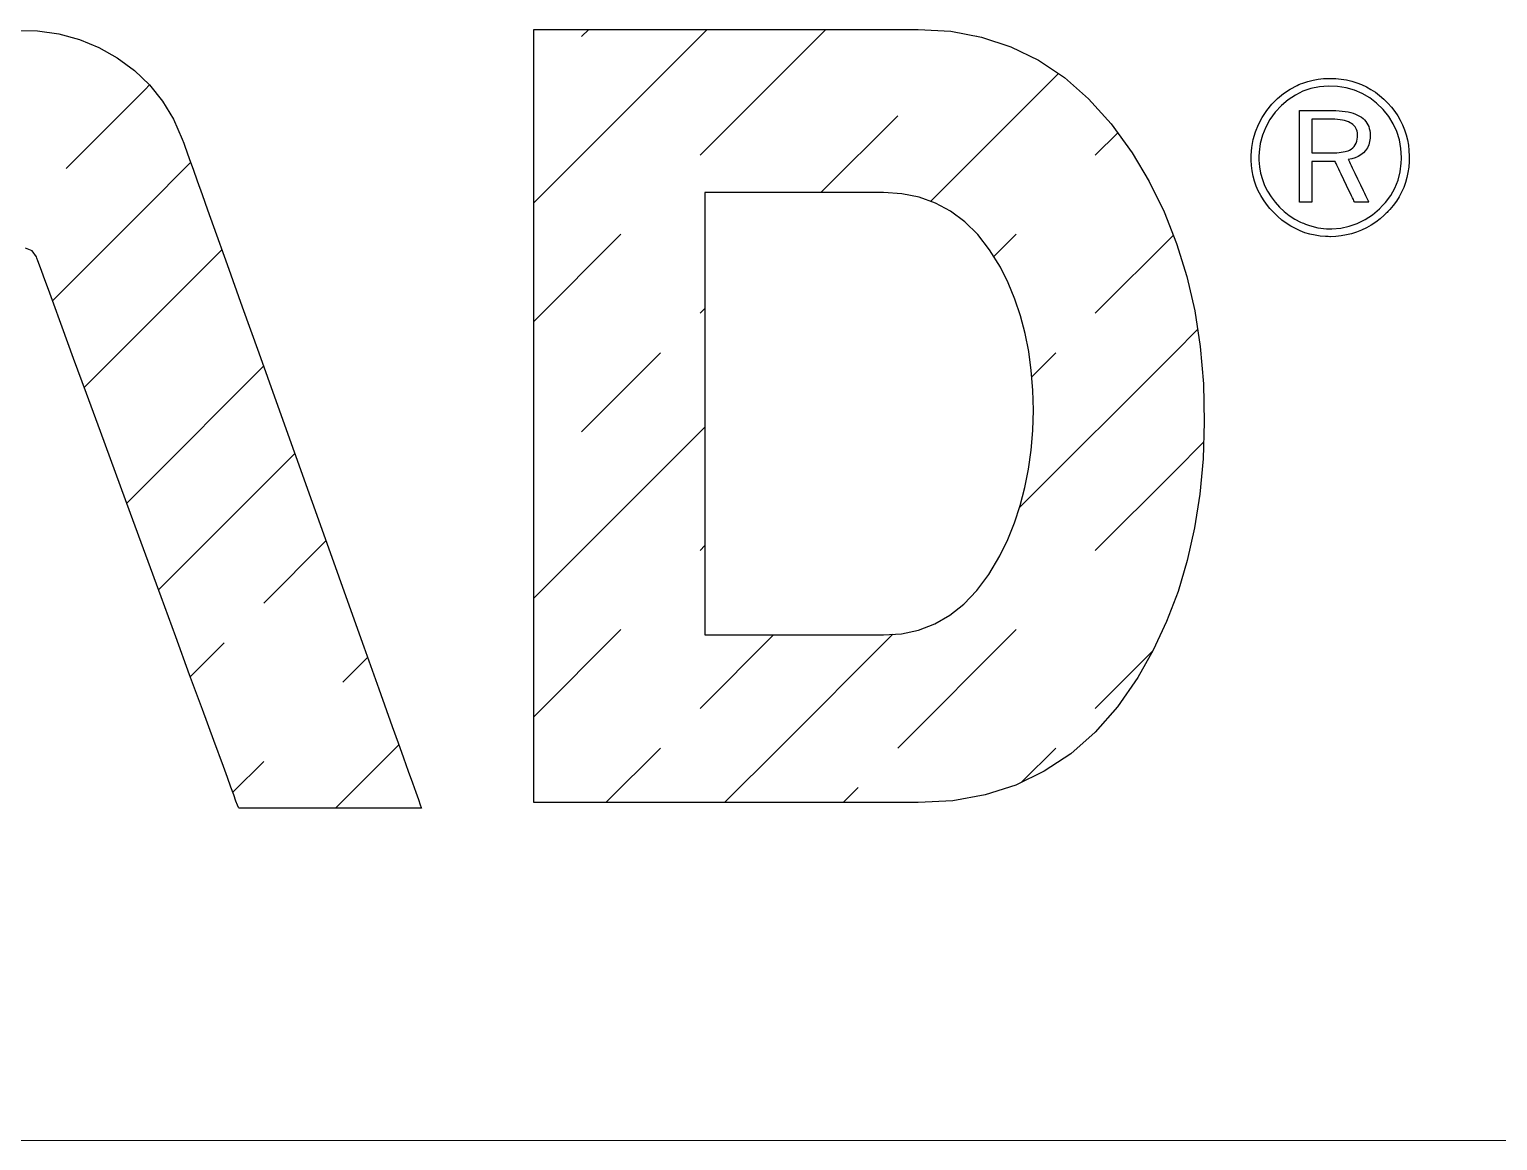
# Model space of a CAD drawing. Header units: millimetres. Extents: x 2232 to 85269, y -3593 to 5869.
# Drawn here: x 18242.7 to 18312.3, y -1776.5 to -1723.8 of the extents above; entities that cross this region are included whole.
import ezdxf

# ---------------------------------------------------------------- set-up
doc = ezdxf.new("R2010")
doc.units = ezdxf.units.MM
doc.layers.add('Standart', color=7, linetype='Continuous')

msp = doc.modelspace()

# ---------------------------------------------------------------- linework, layer by layer
at = {"layer": 'Standart', "color": 159, "linetype": 'Continuous', "lineweight": -3}
for points in [[(18242.011, -1723.843), (18243.071, -1723.866)], [(18243.071, -1723.866), (18244.088, -1724.008)], [(18244.088, -1724.008), (18245.058, -1724.269)], [(18245.058, -1724.269), (18245.981, -1724.648)], [(18266.621, -1723.899), (18266.621, -1723.794)], [(18266.621, -1723.794), (18266.673, -1723.794)], [(18266.621, -1724.206), (18266.621, -1723.899)], [(18266.621, -1724.701), (18266.621, -1724.206)], [(18266.673, -1723.794), (18266.825, -1723.794)], [(18266.825, -1723.794), (18267.071, -1723.794)], [(18267.071, -1723.794), (18267.404, -1723.794)], [(18267.404, -1723.794), (18267.816, -1723.794)], [(18267.816, -1723.794), (18268.302, -1723.794)], [(18268.302, -1723.794), (18269.468, -1723.794)], [(18269.468, -1723.794), (18270.847, -1723.794)], [(18270.847, -1723.794), (18272.387, -1723.794)], [(18272.387, -1723.794), (18275.732, -1723.794)], [(18275.732, -1723.794), (18279.078, -1723.794)], [(18279.078, -1723.794), (18280.617, -1723.794)], [(18280.617, -1723.794), (18281.996, -1723.794)], [(18281.996, -1723.794), (18283.162, -1723.794)], [(18283.162, -1723.794), (18283.648, -1723.794)], [(18283.648, -1723.794), (18284.06, -1723.794)], [(18284.06, -1723.794), (18284.393, -1723.794)], [(18284.393, -1723.794), (18284.639, -1723.794)], [(18284.639, -1723.794), (18284.791, -1723.794)], [(18284.791, -1723.794), (18284.843, -1723.794)], [(18284.843, -1723.794), (18286.388, -1723.885)], [(18286.388, -1723.885), (18287.853, -1724.16)], [(18287.853, -1724.16), (18289.24, -1724.617)], [(18245.981, -1724.648), (18246.857, -1725.147)], [(18266.621, -1725.37), (18266.621, -1724.701)], [(18289.24, -1724.617), (18290.547, -1725.257)], [(18246.857, -1725.147), (18247.671, -1725.746)], [(18266.621, -1726.201), (18266.621, -1725.37)], [(18290.547, -1725.257), (18291.777, -1726.08)], [(18247.671, -1725.746), (18248.386, -1726.429)], [(18248.386, -1726.429), (18249.003, -1727.199)], [(18266.621, -1727.179), (18266.621, -1726.201)], [(18291.777, -1726.08), (18292.927, -1727.087)], [(18302.815, -1726.454), (18302.902, -1726.415)], [(18302.902, -1726.415), (18302.945, -1726.397)], [(18302.945, -1726.397), (18302.974, -1726.385)], [(18302.974, -1726.385), (18303.091, -1726.34)], [(18303.091, -1726.34), (18303.328, -1726.264)], [(18303.328, -1726.264), (18303.571, -1726.203)], [(18303.571, -1726.203), (18303.82, -1726.16)], [(18303.82, -1726.16), (18304.074, -1726.132)], [(18304.074, -1726.132), (18304.333, -1726.121)], [(18304.333, -1726.121), (18304.366, -1726.121)], [(18304.366, -1726.121), (18304.381, -1726.121)], [(18304.381, -1726.121), (18304.647, -1726.129)], [(18304.381, -1726.121), (18304.381, -1726.121)], [(18304.381, -1726.121), (18304.381, -1726.121)], [(18304.381, -1726.121), (18304.381, -1726.121)], [(18304.381, -1726.121), (18304.381, -1726.121)], [(18304.647, -1726.129), (18304.907, -1726.153)], [(18304.907, -1726.153), (18305.16, -1726.194)], [(18305.16, -1726.194), (18305.405, -1726.251)], [(18305.405, -1726.251), (18305.644, -1726.325)], [(18305.644, -1726.325), (18305.876, -1726.414)], [(18305.876, -1726.414), (18306.101, -1726.52)], [(18292.927, -1727.087), (18293.998, -1728.276)], [(18301.616, -1727.343), (18301.88, -1727.074)], [(18301.88, -1727.074), (18302.168, -1726.836)], [(18302.168, -1726.836), (18302.48, -1726.629)], [(18302.733, -1726.911), (18302.395, -1727.134)], [(18302.48, -1726.629), (18302.815, -1726.454)], [(18303.091, -1726.734), (18302.733, -1726.911)], [(18303.471, -1726.606), (18303.091, -1726.734)], [(18303.872, -1726.525), (18303.471, -1726.606)], [(18304.294, -1726.491), (18303.872, -1726.525)], [(18304.727, -1726.506), (18304.294, -1726.491)], [(18305.141, -1726.568), (18304.727, -1726.506)], [(18305.535, -1726.679), (18305.141, -1726.568)], [(18305.907, -1726.838), (18305.535, -1726.679)], [(18306.259, -1727.045), (18305.907, -1726.838)], [(18306.101, -1726.52), (18306.318, -1726.643)], [(18306.59, -1727.3), (18306.259, -1727.045)], [(18306.318, -1726.643), (18306.529, -1726.781)], [(18306.529, -1726.781), (18306.733, -1726.936)], [(18306.733, -1726.936), (18306.93, -1727.107)], [(18306.93, -1727.107), (18307.118, -1727.293)], [(18249.003, -1727.199), (18249.52, -1728.056)], [(18266.621, -1728.292), (18266.621, -1727.179)], [(18301.159, -1727.972), (18301.375, -1727.643)], [(18301.375, -1727.643), (18301.616, -1727.343)], [(18301.781, -1727.727), (18301.529, -1728.07)], [(18302.079, -1727.406), (18301.781, -1727.727)], [(18302.395, -1727.134), (18302.079, -1727.406)], [(18302.927, -1727.649), (18302.931, -1727.646)], [(18302.927, -1727.665), (18302.927, -1727.649)], [(18302.927, -1727.695), (18302.927, -1727.665)], [(18302.927, -1727.737), (18302.927, -1727.695)], [(18302.927, -1727.791), (18302.927, -1727.737)], [(18302.927, -1727.856), (18302.927, -1727.791)], [(18302.931, -1727.646), (18302.954, -1727.646)], [(18302.954, -1727.646), (18302.994, -1727.646)], [(18302.994, -1727.646), (18303.05, -1727.646)], [(18303.05, -1727.646), (18303.119, -1727.646)], [(18303.119, -1727.646), (18303.2, -1727.646)], [(18303.2, -1727.646), (18303.29, -1727.646)], [(18303.29, -1727.646), (18303.492, -1727.646)], [(18303.492, -1727.646), (18303.71, -1727.646)], [(18303.71, -1727.646), (18303.928, -1727.646)], [(18303.928, -1727.646), (18304.13, -1727.646)], [(18304.13, -1727.646), (18304.221, -1727.646)], [(18304.221, -1727.646), (18304.301, -1727.646)], [(18304.301, -1727.646), (18304.371, -1727.646)], [(18304.371, -1727.646), (18304.426, -1727.646)], [(18304.426, -1727.646), (18304.466, -1727.646)], [(18304.466, -1727.646), (18304.489, -1727.646)], [(18304.489, -1727.646), (18304.494, -1727.646)], [(18304.494, -1727.646), (18304.658, -1727.649)], [(18304.494, -1727.646), (18304.494, -1727.646)], [(18304.494, -1727.646), (18304.494, -1727.646)], [(18304.658, -1727.649), (18304.814, -1727.657)], [(18304.814, -1727.657), (18304.962, -1727.67)], [(18304.962, -1727.67), (18305.103, -1727.688)], [(18305.103, -1727.688), (18305.235, -1727.712)], [(18305.235, -1727.712), (18305.36, -1727.741)], [(18305.36, -1727.741), (18305.477, -1727.775)], [(18305.477, -1727.775), (18305.586, -1727.814)], [(18305.586, -1727.814), (18305.687, -1727.859)], [(18306.899, -1727.602), (18306.59, -1727.3)], [(18307.164, -1727.929), (18306.899, -1727.602)], [(18307.118, -1727.293), (18307.29, -1727.487)], [(18307.29, -1727.487), (18307.447, -1727.687)], [(18307.447, -1727.687), (18307.587, -1727.894)], [(18249.52, -1728.056), (18249.939, -1728.999)], [(18266.621, -1729.526), (18266.621, -1728.292)], [(18293.998, -1728.276), (18294.991, -1729.648)], [(18300.837, -1728.662), (18300.979, -1728.312)], [(18300.979, -1728.312), (18301.159, -1727.972)], [(18301.326, -1728.431), (18301.173, -1728.809)], [(18301.529, -1728.07), (18301.326, -1728.431)], [(18302.927, -1727.931), (18302.927, -1727.856)], [(18302.927, -1728.017), (18302.927, -1727.931)], [(18302.927, -1728.111), (18302.927, -1728.017)], [(18302.927, -1728.325), (18302.927, -1728.111)], [(18302.927, -1728.568), (18302.927, -1728.325)], [(18303.53, -1728.047), (18303.518, -1728.047)], [(18303.518, -1728.047), (18303.518, -1728.048)], [(18303.518, -1728.048), (18303.518, -1728.054)], [(18303.518, -1728.054), (18303.518, -1728.067)], [(18303.518, -1728.067), (18303.518, -1728.087)], [(18303.518, -1728.087), (18303.518, -1728.112)], [(18303.518, -1728.112), (18303.518, -1728.143)], [(18303.518, -1728.143), (18303.518, -1728.178)], [(18303.518, -1728.178), (18303.518, -1728.219)], [(18303.518, -1728.219), (18303.518, -1728.312)], [(18303.518, -1728.312), (18303.518, -1728.42)], [(18303.518, -1728.42), (18303.518, -1728.538)], [(18303.555, -1728.047), (18303.53, -1728.047)], [(18303.591, -1728.047), (18303.555, -1728.047)], [(18303.638, -1728.047), (18303.591, -1728.047)], [(18303.692, -1728.047), (18303.638, -1728.047)], [(18303.754, -1728.047), (18303.692, -1728.047)], [(18303.889, -1728.047), (18303.754, -1728.047)], [(18304.03, -1728.047), (18303.889, -1728.047)], [(18304.163, -1728.047), (18304.03, -1728.047)], [(18304.222, -1728.047), (18304.163, -1728.047)], [(18304.275, -1728.047), (18304.222, -1728.047)], [(18304.319, -1728.047), (18304.275, -1728.047)], [(18304.352, -1728.047), (18304.319, -1728.047)], [(18304.373, -1728.047), (18304.352, -1728.047)], [(18304.381, -1728.047), (18304.373, -1728.047)], [(18304.384, -1728.047), (18304.381, -1728.047)], [(18304.381, -1728.047), (18304.381, -1728.047)], [(18304.381, -1728.047), (18304.381, -1728.047)], [(18304.381, -1728.047), (18304.381, -1728.047)], [(18304.393, -1728.047), (18304.384, -1728.047)], [(18304.411, -1728.047), (18304.393, -1728.047)], [(18304.481, -1728.048), (18304.411, -1728.047)], [(18304.614, -1728.054), (18304.481, -1728.048)], [(18304.739, -1728.064), (18304.614, -1728.054)], [(18304.857, -1728.079), (18304.739, -1728.064)], [(18304.966, -1728.098), (18304.857, -1728.079)], [(18305.068, -1728.123), (18304.966, -1728.098)], [(18305.163, -1728.151), (18305.068, -1728.123)], [(18305.249, -1728.185), (18305.163, -1728.151)], [(18305.328, -1728.223), (18305.249, -1728.185)], [(18305.398, -1728.266), (18305.328, -1728.223)], [(18305.461, -1728.313), (18305.398, -1728.266)], [(18305.517, -1728.365), (18305.461, -1728.313)], [(18305.564, -1728.422), (18305.517, -1728.365)], [(18305.604, -1728.483), (18305.564, -1728.422)], [(18305.635, -1728.549), (18305.604, -1728.483)], [(18305.687, -1727.859), (18305.78, -1727.909)], [(18305.78, -1727.909), (18305.866, -1727.964)], [(18305.866, -1727.964), (18305.943, -1728.025)], [(18305.943, -1728.025), (18306.013, -1728.09)], [(18306.013, -1728.09), (18306.074, -1728.161)], [(18306.074, -1728.161), (18306.128, -1728.238)], [(18306.128, -1728.238), (18306.174, -1728.319)], [(18306.174, -1728.319), (18306.212, -1728.406)], [(18306.212, -1728.406), (18306.242, -1728.498)], [(18306.242, -1728.498), (18306.265, -1728.595)], [(18307.38, -1728.276), (18307.164, -1727.929)], [(18307.549, -1728.645), (18307.38, -1728.276)], [(18307.587, -1727.894), (18307.712, -1728.108)], [(18307.712, -1728.108), (18307.82, -1728.329)], [(18307.82, -1728.329), (18307.912, -1728.557)], [(18249.939, -1728.999), (18250.007, -1729.188)], [(18250.007, -1729.188), (18250.061, -1729.337)], [(18300.666, -1729.391), (18300.733, -1729.022)], [(18300.733, -1729.022), (18300.837, -1728.662)], [(18301.069, -1729.205), (18301.015, -1729.619)], [(18301.173, -1728.809), (18301.069, -1729.205)], [(18302.927, -1728.833), (18302.927, -1728.568)], [(18302.927, -1729.117), (18302.927, -1728.833)], [(18302.927, -1729.414), (18302.927, -1729.117)], [(18303.518, -1728.538), (18303.518, -1728.664)], [(18303.518, -1728.664), (18303.518, -1728.926)], [(18303.518, -1728.926), (18303.518, -1729.056)], [(18303.518, -1729.056), (18303.518, -1729.181)], [(18303.518, -1729.181), (18303.518, -1729.298)], [(18305.574, -1729.277), (18305.616, -1729.196)], [(18305.616, -1729.196), (18305.648, -1729.106)], [(18305.659, -1728.62), (18305.635, -1728.549)], [(18305.648, -1729.106), (18305.67, -1729.009)], [(18305.675, -1728.695), (18305.659, -1728.62)], [(18305.67, -1729.009), (18305.683, -1728.903)], [(18305.684, -1728.775), (18305.675, -1728.695)], [(18305.683, -1728.903), (18305.685, -1728.847)], [(18305.685, -1728.816), (18305.684, -1728.775)], [(18305.685, -1728.847), (18305.685, -1728.816)], [(18306.258, -1729.119), (18306.214, -1729.269)], [(18306.282, -1728.957), (18306.258, -1729.119)], [(18306.265, -1728.595), (18306.279, -1728.698)], [(18306.279, -1728.698), (18306.286, -1728.806)], [(18306.286, -1728.872), (18306.282, -1728.957)], [(18306.286, -1728.806), (18306.286, -1728.833)], [(18306.286, -1728.833), (18306.286, -1728.85)], [(18306.286, -1728.85), (18306.286, -1728.872)], [(18307.669, -1729.034), (18307.549, -1728.645)], [(18307.741, -1729.444), (18307.669, -1729.034)], [(18307.912, -1728.557), (18307.989, -1728.792)], [(18307.989, -1728.792), (18308.049, -1729.034)], [(18308.049, -1729.034), (18308.094, -1729.283)], [(18250.061, -1729.337), (18250.154, -1729.598)], [(18250.154, -1729.598), (18250.285, -1729.964)], [(18266.621, -1730.867), (18266.621, -1729.526)], [(18294.991, -1729.648), (18295.806, -1731.017)], [(18300.636, -1729.867), (18300.637, -1729.77)], [(18300.638, -1729.996), (18300.636, -1729.867)], [(18300.637, -1729.77), (18300.666, -1729.391)], [(18301.015, -1729.619), (18301.006, -1729.832)], [(18301.006, -1729.832), (18301.006, -1729.923)], [(18302.927, -1730.022), (18302.927, -1729.414)], [(18303.518, -1729.298), (18303.518, -1729.403)], [(18303.518, -1729.403), (18303.518, -1729.494)], [(18303.518, -1729.494), (18303.518, -1729.533)], [(18303.518, -1729.533), (18303.518, -1729.568)], [(18303.518, -1729.568), (18303.518, -1729.597)], [(18303.518, -1729.597), (18303.518, -1729.621)], [(18303.518, -1729.621), (18303.518, -1729.638)], [(18303.518, -1729.638), (18303.518, -1729.65)], [(18303.518, -1729.65), (18303.518, -1729.654)], [(18303.518, -1729.654), (18303.519, -1729.654)], [(18303.519, -1729.654), (18303.533, -1729.654)], [(18303.533, -1729.654), (18303.559, -1729.654)], [(18303.559, -1729.654), (18303.597, -1729.654)], [(18303.597, -1729.654), (18303.645, -1729.654)], [(18303.645, -1729.654), (18303.701, -1729.654)], [(18303.701, -1729.654), (18303.763, -1729.654)], [(18303.763, -1729.654), (18303.829, -1729.654)], [(18303.829, -1729.654), (18304.108, -1729.654)], [(18304.108, -1729.654), (18304.172, -1729.654)], [(18304.172, -1729.654), (18304.23, -1729.654)], [(18304.23, -1729.654), (18304.282, -1729.654)], [(18304.282, -1729.654), (18304.324, -1729.654)], [(18304.324, -1729.654), (18304.356, -1729.654)], [(18304.356, -1729.654), (18304.375, -1729.654)], [(18304.375, -1729.654), (18304.38, -1729.654)], [(18304.38, -1729.654), (18304.381, -1729.654)], [(18304.381, -1729.654), (18304.382, -1729.654)], [(18304.382, -1729.654), (18304.39, -1729.654)], [(18304.39, -1729.654), (18304.457, -1729.654)], [(18304.457, -1729.654), (18304.584, -1729.651)], [(18304.584, -1729.651), (18304.702, -1729.645)], [(18304.702, -1729.645), (18304.812, -1729.636)], [(18304.812, -1729.636), (18304.913, -1729.625)], [(18304.913, -1729.625), (18305.006, -1729.61)], [(18305.006, -1729.61), (18305.091, -1729.593)], [(18305.091, -1729.593), (18305.167, -1729.573)], [(18305.167, -1729.573), (18305.234, -1729.551)], [(18305.234, -1729.551), (18305.265, -1729.538)], [(18305.265, -1729.538), (18305.307, -1729.518)], [(18305.307, -1729.518), (18305.389, -1729.47)], [(18305.389, -1729.47), (18305.461, -1729.414)], [(18305.571, -1729.894), (18305.414, -1729.942)], [(18305.461, -1729.414), (18305.523, -1729.349)], [(18305.523, -1729.349), (18305.574, -1729.277)], [(18305.715, -1729.829), (18305.571, -1729.894)], [(18305.845, -1729.748), (18305.715, -1729.829)], [(18305.963, -1729.65), (18305.845, -1729.748)], [(18306.066, -1729.535), (18305.963, -1729.65)], [(18306.15, -1729.408), (18306.066, -1729.535)], [(18306.214, -1729.269), (18306.15, -1729.408)], [(18307.766, -1729.875), (18307.741, -1729.444)], [(18307.765, -1729.919), (18307.766, -1729.892)], [(18307.766, -1729.892), (18307.766, -1729.875)], [(18307.766, -1729.875), (18307.766, -1729.875)], [(18307.766, -1729.875), (18307.766, -1729.875)], [(18307.766, -1729.875), (18307.766, -1729.875)], [(18307.766, -1729.875), (18307.766, -1729.875)], [(18308.094, -1729.283), (18308.122, -1729.539)], [(18308.122, -1729.539), (18308.135, -1729.802)], [(18308.135, -1729.802), (18308.131, -1730.069)], [(18250.285, -1729.964), (18250.451, -1730.429)], [(18250.451, -1730.429), (18250.65, -1730.987)], [(18300.653, -1730.256), (18300.638, -1729.996)], [(18300.685, -1730.51), (18300.653, -1730.256)], [(18300.733, -1730.756), (18300.685, -1730.51)], [(18301.006, -1729.923), (18301.008, -1730.002)], [(18301.008, -1730.002), (18301.033, -1730.312)], [(18301.033, -1730.312), (18301.087, -1730.615)], [(18302.927, -1730.324), (18302.927, -1730.022)], [(18302.927, -1730.617), (18302.927, -1730.324)], [(18303.519, -1730.055), (18303.518, -1730.061)], [(18303.518, -1730.061), (18303.518, -1730.089)], [(18303.518, -1730.089), (18303.518, -1730.138)], [(18303.518, -1730.138), (18303.518, -1730.207)], [(18303.518, -1730.207), (18303.518, -1730.293)], [(18303.518, -1730.293), (18303.518, -1730.392)], [(18303.518, -1730.392), (18303.518, -1730.504)], [(18303.518, -1730.504), (18303.518, -1730.754)], [(18303.53, -1730.055), (18303.519, -1730.055)], [(18303.554, -1730.055), (18303.53, -1730.055)], [(18303.59, -1730.055), (18303.554, -1730.055)], [(18303.689, -1730.055), (18303.59, -1730.055)], [(18303.817, -1730.055), (18303.689, -1730.055)], [(18303.963, -1730.055), (18303.817, -1730.055)], [(18304.266, -1730.055), (18303.963, -1730.055)], [(18304.401, -1730.055), (18304.266, -1730.055)], [(18304.511, -1730.055), (18304.401, -1730.055)], [(18304.553, -1730.055), (18304.511, -1730.055)], [(18304.585, -1730.055), (18304.553, -1730.055)], [(18304.605, -1730.055), (18304.585, -1730.055)], [(18304.612, -1730.055), (18304.605, -1730.055)], [(18304.618, -1730.068), (18304.612, -1730.055)], [(18304.635, -1730.103), (18304.618, -1730.068)], [(18304.662, -1730.159), (18304.635, -1730.103)], [(18304.698, -1730.234), (18304.662, -1730.159)], [(18304.742, -1730.324), (18304.698, -1730.234)], [(18304.792, -1730.429), (18304.742, -1730.324)], [(18304.848, -1730.544), (18304.792, -1730.429)], [(18304.908, -1730.668), (18304.848, -1730.544)], [(18305.414, -1729.942), (18305.243, -1729.973)], [(18305.243, -1729.973), (18305.25, -1729.986)], [(18305.25, -1729.986), (18305.268, -1730.023)], [(18305.268, -1730.023), (18305.296, -1730.081)], [(18305.296, -1730.081), (18305.334, -1730.159)], [(18305.334, -1730.159), (18305.379, -1730.253)], [(18305.379, -1730.253), (18305.432, -1730.362)], [(18305.432, -1730.362), (18305.49, -1730.482)], [(18305.49, -1730.482), (18305.552, -1730.612)], [(18305.552, -1730.612), (18305.686, -1730.888)], [(18307.604, -1730.948), (18307.704, -1730.553)], [(18307.704, -1730.553), (18307.757, -1730.136)], [(18307.757, -1730.136), (18307.765, -1729.919)], [(18308.076, -1730.583), (18308.024, -1730.828)], [(18308.112, -1730.33), (18308.076, -1730.583)], [(18308.131, -1730.069), (18308.112, -1730.33)], [(18250.65, -1730.987), (18250.88, -1731.63)], [(18266.621, -1732.302), (18266.621, -1730.867)], [(18295.806, -1731.017), (18296.511, -1732.451)], [(18300.798, -1730.996), (18300.733, -1730.756)], [(18300.879, -1731.229), (18300.798, -1730.996)], [(18300.976, -1731.456), (18300.879, -1731.229)], [(18301.087, -1730.615), (18301.168, -1730.909)], [(18301.168, -1730.909), (18301.278, -1731.196)], [(18301.278, -1731.196), (18301.415, -1731.474)], [(18302.927, -1730.895), (18302.927, -1730.617)], [(18302.927, -1731.154), (18302.927, -1730.895)], [(18302.927, -1731.387), (18302.927, -1731.154)], [(18303.518, -1730.754), (18303.518, -1731.023)], [(18303.518, -1731.023), (18303.518, -1731.293)], [(18303.518, -1731.293), (18303.518, -1731.543)], [(18305.166, -1731.204), (18304.908, -1730.668)], [(18305.291, -1731.463), (18305.166, -1731.204)], [(18305.686, -1730.888), (18305.822, -1731.171)], [(18305.822, -1731.171), (18305.953, -1731.44)], [(18307.455, -1731.321), (18307.604, -1730.948)], [(18307.873, -1731.297), (18307.773, -1731.521)], [(18307.956, -1731.066), (18307.873, -1731.297)], [(18308.024, -1730.828), (18307.956, -1731.066)], [(18250.88, -1731.63), (18251.139, -1732.354)], [(18274.75, -1731.539), (18274.726, -1731.539)], [(18274.726, -1731.539), (18274.726, -1731.599)], [(18274.726, -1731.599), (18274.726, -1731.775)], [(18274.726, -1731.775), (18274.726, -1732.058)], [(18274.821, -1731.539), (18274.75, -1731.539)], [(18275.09, -1731.539), (18274.821, -1731.539)], [(18275.507, -1731.539), (18275.09, -1731.539)], [(18276.049, -1731.539), (18275.507, -1731.539)], [(18276.69, -1731.539), (18276.049, -1731.539)], [(18277.405, -1731.539), (18276.69, -1731.539)], [(18278.959, -1731.539), (18277.405, -1731.539)], [(18280.514, -1731.539), (18278.959, -1731.539)], [(18281.229, -1731.539), (18280.514, -1731.539)], [(18281.87, -1731.539), (18281.229, -1731.539)], [(18282.411, -1731.539), (18281.87, -1731.539)], [(18282.829, -1731.539), (18282.411, -1731.539)], [(18283.097, -1731.539), (18282.829, -1731.539)], [(18283.168, -1731.539), (18283.097, -1731.539)], [(18283.193, -1731.539), (18283.168, -1731.539)], [(18284.067, -1731.595), (18283.193, -1731.539)], [(18284.891, -1731.761), (18284.067, -1731.595)], [(18285.662, -1732.038), (18284.891, -1731.761)], [(18301.089, -1731.675), (18300.976, -1731.456)], [(18301.219, -1731.888), (18301.089, -1731.675)], [(18301.365, -1732.094), (18301.219, -1731.888)], [(18301.415, -1731.474), (18301.581, -1731.745)], [(18301.581, -1731.745), (18301.77, -1731.999)], [(18301.77, -1731.999), (18301.976, -1732.231)], [(18302.927, -1731.591), (18302.927, -1731.387)], [(18302.927, -1731.679), (18302.927, -1731.591)], [(18302.927, -1731.758), (18302.927, -1731.679)], [(18302.927, -1731.827), (18302.927, -1731.758)], [(18302.927, -1731.884), (18302.927, -1731.827)], [(18302.927, -1731.93), (18302.927, -1731.884)], [(18302.927, -1731.964), (18302.927, -1731.93)], [(18302.927, -1731.985), (18302.927, -1731.964)], [(18302.927, -1731.992), (18302.927, -1731.985)], [(18302.941, -1731.992), (18302.927, -1731.992)], [(18302.981, -1731.992), (18302.941, -1731.992)], [(18303.041, -1731.992), (18302.981, -1731.992)], [(18303.114, -1731.992), (18303.041, -1731.992)], [(18303.277, -1731.992), (18303.114, -1731.992)], [(18303.356, -1731.992), (18303.277, -1731.992)], [(18303.425, -1731.992), (18303.356, -1731.992)], [(18303.479, -1731.992), (18303.425, -1731.992)], [(18303.511, -1731.992), (18303.479, -1731.992)], [(18303.518, -1731.986), (18303.511, -1731.992)], [(18303.518, -1731.543), (18303.518, -1731.654)], [(18303.518, -1731.654), (18303.518, -1731.754)], [(18303.518, -1731.754), (18303.518, -1731.84)], [(18303.518, -1731.84), (18303.518, -1731.908)], [(18303.518, -1731.908), (18303.518, -1731.958)], [(18303.518, -1731.958), (18303.518, -1731.986)], [(18305.348, -1731.581), (18305.291, -1731.463)], [(18305.4, -1731.689), (18305.348, -1731.581)], [(18305.446, -1731.784), (18305.4, -1731.689)], [(18305.485, -1731.865), (18305.446, -1731.784)], [(18305.515, -1731.927), (18305.485, -1731.865)], [(18305.536, -1731.97), (18305.515, -1731.927)], [(18305.546, -1731.99), (18305.536, -1731.97)], [(18305.548, -1731.992), (18305.546, -1731.99)], [(18305.575, -1731.992), (18305.548, -1731.992)], [(18305.629, -1731.992), (18305.575, -1731.992)], [(18305.702, -1731.992), (18305.629, -1731.992)], [(18305.883, -1731.992), (18305.702, -1731.992)], [(18306.063, -1731.992), (18305.883, -1731.992)], [(18305.953, -1731.44), (18306.012, -1731.564)], [(18306.012, -1731.564), (18306.067, -1731.676)], [(18306.137, -1731.992), (18306.063, -1731.992)], [(18306.067, -1731.676), (18306.115, -1731.776)], [(18306.115, -1731.776), (18306.155, -1731.859)], [(18306.19, -1731.992), (18306.137, -1731.992)], [(18306.155, -1731.859), (18306.187, -1731.925)], [(18306.187, -1731.925), (18306.208, -1731.969)], [(18306.217, -1731.992), (18306.19, -1731.992)], [(18306.208, -1731.969), (18306.219, -1731.99)], [(18306.219, -1731.99), (18306.217, -1731.992)], [(18306.874, -1732.157), (18307.014, -1732.001)], [(18307.014, -1732.001), (18307.259, -1731.672)], [(18307.259, -1731.672), (18307.455, -1731.321)], [(18307.525, -1731.945), (18307.378, -1732.147)], [(18307.657, -1731.737), (18307.525, -1731.945)], [(18307.773, -1731.521), (18307.657, -1731.737)], [(18251.139, -1732.354), (18251.424, -1733.152)], [(18266.621, -1735.401), (18266.621, -1732.302)], [(18274.726, -1732.058), (18274.726, -1732.441)], [(18274.726, -1732.441), (18274.726, -1732.916)], [(18286.382, -1732.425), (18285.662, -1732.038)], [(18287.051, -1732.923), (18286.382, -1732.425)], [(18296.511, -1732.451), (18297.104, -1733.952)], [(18301.527, -1732.294), (18301.365, -1732.094)], [(18301.706, -1732.486), (18301.527, -1732.294)], [(18301.899, -1732.671), (18301.706, -1732.486)], [(18302.099, -1732.84), (18301.899, -1732.671)], [(18301.976, -1732.231), (18302.2, -1732.44)], [(18302.2, -1732.44), (18302.442, -1732.628)], [(18302.442, -1732.628), (18302.702, -1732.793)], [(18306.039, -1732.822), (18306.388, -1732.591)], [(18306.388, -1732.591), (18306.72, -1732.311)], [(18306.72, -1732.311), (18306.874, -1732.157)], [(18306.947, -1732.609), (18306.75, -1732.78)], [(18307.043, -1732.519), (18306.947, -1732.609)], [(18307.081, -1732.481), (18307.043, -1732.519)], [(18307.126, -1732.435), (18307.081, -1732.481)], [(18307.214, -1732.34), (18307.126, -1732.435)], [(18307.378, -1732.147), (18307.214, -1732.34)], [(18251.424, -1733.152), (18252.065, -1734.945)], [(18274.726, -1732.916), (18274.726, -1733.476)], [(18287.668, -1733.532), (18287.051, -1732.923)], [(18302.305, -1732.993), (18302.099, -1732.84)], [(18302.516, -1733.129), (18302.305, -1732.993)], [(18302.734, -1733.249), (18302.516, -1733.129)], [(18302.702, -1732.793), (18302.98, -1732.937)], [(18302.958, -1733.353), (18302.734, -1733.249)], [(18303.188, -1733.44), (18302.958, -1733.353)], [(18302.98, -1732.937), (18303.053, -1732.969)], [(18303.053, -1732.969), (18303.116, -1732.996)], [(18303.116, -1732.996), (18303.213, -1733.036)], [(18303.213, -1733.036), (18303.41, -1733.105)], [(18303.41, -1733.105), (18303.808, -1733.204)], [(18303.808, -1733.204), (18304.215, -1733.251)], [(18304.215, -1733.251), (18304.318, -1733.254)], [(18304.318, -1733.254), (18304.37, -1733.255)], [(18304.37, -1733.255), (18304.413, -1733.255)], [(18304.413, -1733.255), (18304.467, -1733.254)], [(18304.467, -1733.254), (18304.886, -1733.22)], [(18304.886, -1733.22), (18305.288, -1733.136)], [(18305.288, -1733.136), (18305.672, -1733.003)], [(18305.878, -1733.315), (18305.642, -1733.41)], [(18305.672, -1733.003), (18306.039, -1732.822)], [(18306.108, -1733.203), (18305.878, -1733.315)], [(18306.33, -1733.076), (18306.108, -1733.203)], [(18306.544, -1732.935), (18306.33, -1733.076)], [(18306.75, -1732.78), (18306.544, -1732.935)], [(18274.726, -1733.476), (18274.726, -1734.112)], [(18288.233, -1734.252), (18287.668, -1733.532)], [(18297.104, -1733.952), (18297.588, -1735.518)], [(18303.424, -1733.511), (18303.188, -1733.44)], [(18303.666, -1733.565), (18303.424, -1733.511)], [(18303.914, -1733.603), (18303.666, -1733.565)], [(18304.168, -1733.625), (18303.914, -1733.603)], [(18304.297, -1733.629), (18304.168, -1733.625)], [(18304.363, -1733.63), (18304.297, -1733.629)], [(18304.404, -1733.63), (18304.363, -1733.63)], [(18304.659, -1733.62), (18304.404, -1733.63)], [(18304.911, -1733.593), (18304.659, -1733.62)], [(18305.158, -1733.549), (18304.911, -1733.593)], [(18305.402, -1733.488), (18305.158, -1733.549)], [(18305.642, -1733.41), (18305.402, -1733.488)], [(18242.823, -1734.308), (18242.498, -1734.176)], [(18243.02, -1734.588), (18242.823, -1734.308)], [(18243.04, -1734.645), (18243.02, -1734.588)], [(18243.086, -1734.769), (18243.04, -1734.645)], [(18243.165, -1734.985), (18243.086, -1734.769)], [(18274.726, -1734.112), (18274.726, -1734.818)], [(18288.747, -1735.082), (18288.233, -1734.252)], [(18243.276, -1735.288), (18243.165, -1734.985)], [(18243.417, -1735.672), (18243.276, -1735.288)], [(18252.065, -1734.945), (18252.785, -1736.959)], [(18266.621, -1738.715), (18266.621, -1735.401)], [(18274.726, -1734.818), (18274.726, -1735.585)], [(18289.112, -1735.818), (18288.747, -1735.082)], [(18243.586, -1736.133), (18243.417, -1735.672)], [(18243.781, -1736.665), (18243.586, -1736.133)], [(18274.726, -1735.585), (18274.726, -1736.406)], [(18289.429, -1736.587), (18289.112, -1735.818)], [(18297.588, -1735.518), (18297.96, -1737.149)], [(18244.242, -1737.924), (18243.781, -1736.665)], [(18274.726, -1736.406), (18274.726, -1738.179)], [(18289.698, -1737.387), (18289.429, -1736.587)], [(18252.785, -1736.959), (18253.566, -1739.145)], [(18289.917, -1738.219), (18289.698, -1737.387)], [(18297.96, -1737.149), (18298.222, -1738.846)], [(18244.786, -1739.406), (18244.242, -1737.924)], [(18274.726, -1738.179), (18274.726, -1740.074)], [(18290.088, -1739.083), (18289.917, -1738.219)], [(18266.621, -1742.137), (18266.621, -1738.715)], [(18298.222, -1738.846), (18298.373, -1740.609)], [(18245.397, -1741.072), (18244.786, -1739.406)], [(18253.566, -1739.145), (18254.391, -1741.453)], [(18290.21, -1739.979), (18290.088, -1739.083)], [(18274.726, -1740.074), (18274.726, -1742.032)], [(18290.283, -1740.907), (18290.21, -1739.979)], [(18290.307, -1741.867), (18290.283, -1740.907)], [(18298.373, -1740.609), (18298.413, -1742.437)], [(18246.06, -1742.88), (18245.397, -1741.072)], [(18254.391, -1741.453), (18255.242, -1743.834)], [(18266.621, -1745.558), (18266.621, -1742.137)], [(18274.726, -1742.032), (18274.726, -1743.989)], [(18290.282, -1742.822), (18290.307, -1741.867)], [(18290.307, -1741.867), (18290.307, -1741.867)], [(18298.413, -1742.437), (18298.357, -1744.17)], [(18247.482, -1746.758), (18246.06, -1742.88)], [(18290.208, -1743.751), (18290.282, -1742.822)], [(18255.242, -1743.834), (18256.951, -1748.614)], [(18290.083, -1744.654), (18290.208, -1743.751)], [(18274.726, -1743.989), (18274.726, -1745.884)], [(18298.357, -1744.17), (18298.205, -1745.839)], [(18289.909, -1745.53), (18290.083, -1744.654)], [(18266.621, -1748.872), (18266.621, -1745.558)], [(18274.726, -1745.884), (18274.726, -1747.657)], [(18289.686, -1746.38), (18289.909, -1745.53)], [(18298.205, -1745.839), (18297.956, -1747.446)], [(18289.412, -1747.204), (18289.686, -1746.38)], [(18248.931, -1750.711), (18247.482, -1746.758)], [(18289.089, -1748.001), (18289.412, -1747.204)], [(18274.726, -1747.657), (18274.726, -1748.478)], [(18288.716, -1748.772), (18289.089, -1748.001)], [(18297.956, -1747.446), (18297.61, -1748.99)], [(18256.951, -1748.614), (18257.773, -1750.915)], [(18274.726, -1748.478), (18274.726, -1749.245)], [(18266.621, -1751.971), (18266.621, -1748.872)], [(18274.726, -1749.245), (18274.726, -1749.951)], [(18288.196, -1749.651), (18288.716, -1748.772)], [(18297.61, -1748.99), (18297.168, -1750.47)], [(18274.726, -1749.951), (18274.726, -1750.588)], [(18287.628, -1750.414), (18288.196, -1749.651)], [(18249.629, -1752.614), (18248.931, -1750.711)], [(18274.726, -1750.588), (18274.726, -1751.147)], [(18287.01, -1751.059), (18287.628, -1750.414)], [(18297.168, -1750.47), (18296.629, -1751.888)], [(18257.773, -1750.915), (18258.55, -1753.089)], [(18274.726, -1751.147), (18274.726, -1751.623)], [(18286.344, -1751.586), (18287.01, -1751.059)], [(18266.621, -1753.406), (18266.621, -1751.971)], [(18274.726, -1751.623), (18274.726, -1752.005)], [(18274.726, -1752.005), (18274.726, -1752.289)], [(18284.866, -1752.29), (18285.63, -1751.997)], [(18285.63, -1751.997), (18286.344, -1751.586)], [(18296.629, -1751.888), (18295.993, -1753.243)], [(18250.288, -1754.412), (18249.629, -1752.614)], [(18274.726, -1752.289), (18274.726, -1752.464)], [(18274.726, -1752.464), (18274.726, -1752.524)], [(18274.726, -1752.524), (18274.75, -1752.524)], [(18274.75, -1752.524), (18274.821, -1752.524)], [(18274.821, -1752.524), (18275.09, -1752.524)], [(18275.09, -1752.524), (18275.507, -1752.524)], [(18275.507, -1752.524), (18276.049, -1752.524)], [(18276.049, -1752.524), (18276.69, -1752.524)], [(18276.69, -1752.524), (18277.405, -1752.524)], [(18277.405, -1752.524), (18278.959, -1752.524)], [(18278.959, -1752.524), (18280.514, -1752.524)], [(18280.514, -1752.524), (18281.229, -1752.524)], [(18281.229, -1752.524), (18281.87, -1752.524)], [(18281.87, -1752.524), (18282.411, -1752.524)], [(18282.411, -1752.524), (18282.829, -1752.524)], [(18282.829, -1752.524), (18283.097, -1752.524)], [(18283.097, -1752.524), (18283.168, -1752.524)], [(18283.168, -1752.524), (18283.193, -1752.524)], [(18283.193, -1752.524), (18284.054, -1752.466)], [(18284.054, -1752.466), (18284.866, -1752.29)], [(18258.55, -1753.089), (18259.265, -1755.088)], [(18266.621, -1754.748), (18266.621, -1753.406)], [(18295.993, -1753.243), (18295.261, -1754.536)], [(18250.894, -1756.065), (18250.288, -1754.412)], [(18266.621, -1755.981), (18266.621, -1754.748)], [(18295.261, -1754.536), (18294.297, -1755.929)], [(18259.265, -1755.088), (18259.899, -1756.862)], [(18251.432, -1757.532), (18250.894, -1756.065)], [(18266.621, -1757.094), (18266.621, -1755.981)], [(18294.297, -1755.929), (18293.236, -1757.136)], [(18259.899, -1756.862), (18260.18, -1757.649)], [(18251.887, -1758.771), (18251.432, -1757.532)], [(18260.18, -1757.649), (18260.434, -1758.361)], [(18266.621, -1758.073), (18266.621, -1757.094)], [(18293.236, -1757.136), (18292.079, -1758.158)], [(18260.434, -1758.361), (18260.66, -1758.992)], [(18266.621, -1758.904), (18266.621, -1758.073)], [(18292.079, -1758.158), (18290.825, -1758.994)], [(18252.078, -1759.293), (18251.887, -1758.771)], [(18260.66, -1758.992), (18260.854, -1759.535)], [(18266.621, -1759.573), (18266.621, -1758.904)], [(18290.825, -1758.994), (18289.475, -1759.644)], [(18252.243, -1759.743), (18252.078, -1759.293)], [(18252.379, -1760.115), (18252.243, -1759.743)], [(18260.854, -1759.535), (18261.015, -1759.985)], [(18266.621, -1760.068), (18266.621, -1759.573)], [(18289.475, -1759.644), (18288.028, -1760.108)], [(18252.485, -1760.404), (18252.379, -1760.115)], [(18252.56, -1760.606), (18252.485, -1760.404)], [(18261.015, -1759.985), (18261.14, -1760.335)], [(18261.14, -1760.335), (18261.227, -1760.58)], [(18266.621, -1760.375), (18266.621, -1760.068)], [(18266.621, -1760.48), (18266.621, -1760.375)], [(18266.673, -1760.48), (18266.621, -1760.48)], [(18266.825, -1760.48), (18266.673, -1760.48)], [(18267.071, -1760.48), (18266.825, -1760.48)], [(18267.404, -1760.48), (18267.071, -1760.48)], [(18267.816, -1760.48), (18267.404, -1760.48)], [(18268.302, -1760.48), (18267.816, -1760.48)], [(18269.468, -1760.48), (18268.302, -1760.48)], [(18270.847, -1760.48), (18269.468, -1760.48)], [(18272.387, -1760.48), (18270.847, -1760.48)], [(18275.732, -1760.48), (18272.387, -1760.48)], [(18279.078, -1760.48), (18275.732, -1760.48)], [(18280.617, -1760.48), (18279.078, -1760.48)], [(18281.996, -1760.48), (18280.617, -1760.48)], [(18283.162, -1760.48), (18281.996, -1760.48)], [(18283.648, -1760.48), (18283.162, -1760.48)], [(18284.06, -1760.48), (18283.648, -1760.48)], [(18284.393, -1760.48), (18284.06, -1760.48)], [(18284.639, -1760.48), (18284.393, -1760.48)], [(18284.791, -1760.48), (18284.639, -1760.48)], [(18284.843, -1760.48), (18284.791, -1760.48)], [(18286.484, -1760.387), (18284.843, -1760.48)], [(18284.843, -1760.48), (18284.843, -1760.48)], [(18288.028, -1760.108), (18286.484, -1760.387)], [(18252.6, -1760.716), (18252.56, -1760.606)], [(18252.638, -1760.735), (18252.6, -1760.716)], [(18252.788, -1760.735), (18252.638, -1760.735)], [(18253.049, -1760.735), (18252.788, -1760.735)], [(18253.407, -1760.735), (18253.049, -1760.735)], [(18254.362, -1760.735), (18253.407, -1760.735)], [(18255.544, -1760.735), (18254.362, -1760.735)], [(18258.151, -1760.735), (18255.544, -1760.735)], [(18259.357, -1760.735), (18258.151, -1760.735)], [(18260.354, -1760.735), (18259.357, -1760.735)], [(18260.74, -1760.735), (18260.354, -1760.735)], [(18261.033, -1760.735), (18260.74, -1760.735)], [(18261.218, -1760.735), (18261.033, -1760.735)], [(18261.283, -1760.735), (18261.218, -1760.735)], [(18261.227, -1760.58), (18261.275, -1760.712)], [(18261.275, -1760.712), (18261.283, -1760.735)], [(18261.283, -1760.735), (18261.283, -1760.735)]]:
    msp.add_lwpolyline(points, dxfattribs=at)
at = {"layer": 'Standart', "color": 1, "linetype": 'Continuous', "lineweight": 5}
for points in [[(18266.622, -1732.014), (18274.839, -1723.794)], [(18268.87, -1724.139), (18269.218, -1723.794)], [(18278.245, -1726.014), (18280.465, -1723.794)], [(18287.62, -1724.139), (18287.638, -1724.12)], [(18248.175, -1726.646), (18248.39, -1726.433)], [(18274.496, -1729.764), (18278.245, -1726.014)], [(18285.432, -1731.955), (18291.493, -1725.891)], [(18244.426, -1730.396), (18248.175, -1726.646)], [(18280.223, -1731.539), (18283.871, -1727.889)], [(18293.246, -1729.764), (18294.308, -1728.703)], [(18248.175, -1732.271), (18250.335, -1730.11)], [(18243.78, -1736.666), (18248.175, -1732.271)], [(18266.622, -1737.639), (18270.747, -1733.514)], [(18288.435, -1734.576), (18289.497, -1733.514)], [(18293.246, -1737.264), (18296.949, -1733.56)], [(18248.175, -1737.896), (18251.818, -1734.254)], [(18274.496, -1737.264), (18274.725, -1737.034)], [(18245.291, -1740.782), (18248.175, -1737.896)], [(18296.995, -1739.139), (18298.098, -1738.038)], [(18268.87, -1742.889), (18272.619, -1739.139)], [(18289.653, -1746.484), (18296.995, -1739.139)], [(18290.234, -1740.276), (18291.369, -1739.139)], [(18248.175, -1745.396), (18253.791, -1739.779)], [(18266.622, -1750.764), (18274.725, -1742.659)], [(18296.995, -1744.764), (18298.382, -1743.377)], [(18248.811, -1750.385), (18255.275, -1743.923)], [(18293.246, -1748.514), (18296.995, -1744.764)], [(18247.305, -1746.269), (18248.175, -1745.396)], [(18253.801, -1751.021), (18256.753, -1748.067)], [(18274.496, -1748.514), (18274.725, -1748.284)], [(18250.322, -1754.501), (18251.924, -1752.896)], [(18266.622, -1756.389), (18270.747, -1752.264)], [(18274.496, -1756.014), (18277.984, -1752.524)], [(18278.245, -1757.889), (18283.642, -1752.494)], [(18283.871, -1757.889), (18289.497, -1752.264)], [(18257.55, -1754.771), (18258.731, -1753.592)], [(18293.246, -1756.014), (18295.961, -1753.297)], [(18257.211, -1760.735), (18260.209, -1757.736)], [(18270.028, -1760.48), (18272.619, -1757.889)], [(18275.654, -1760.48), (18278.245, -1757.889)], [(18289.749, -1759.513), (18291.369, -1757.889)], [(18252.331, -1759.989), (18253.801, -1758.521)], [(18281.28, -1760.48), (18281.994, -1759.764)]]:
    msp.add_lwpolyline(points, dxfattribs=at)
at = {"layer": 'Standart', "color": 250, "linetype": 'Continuous', "lineweight": 5}
msp.add_lwpolyline([(18375.971, -1776.516), (18105.971, -1776.516)], dxfattribs=at)

doc.saveas('drawing.dxf')
